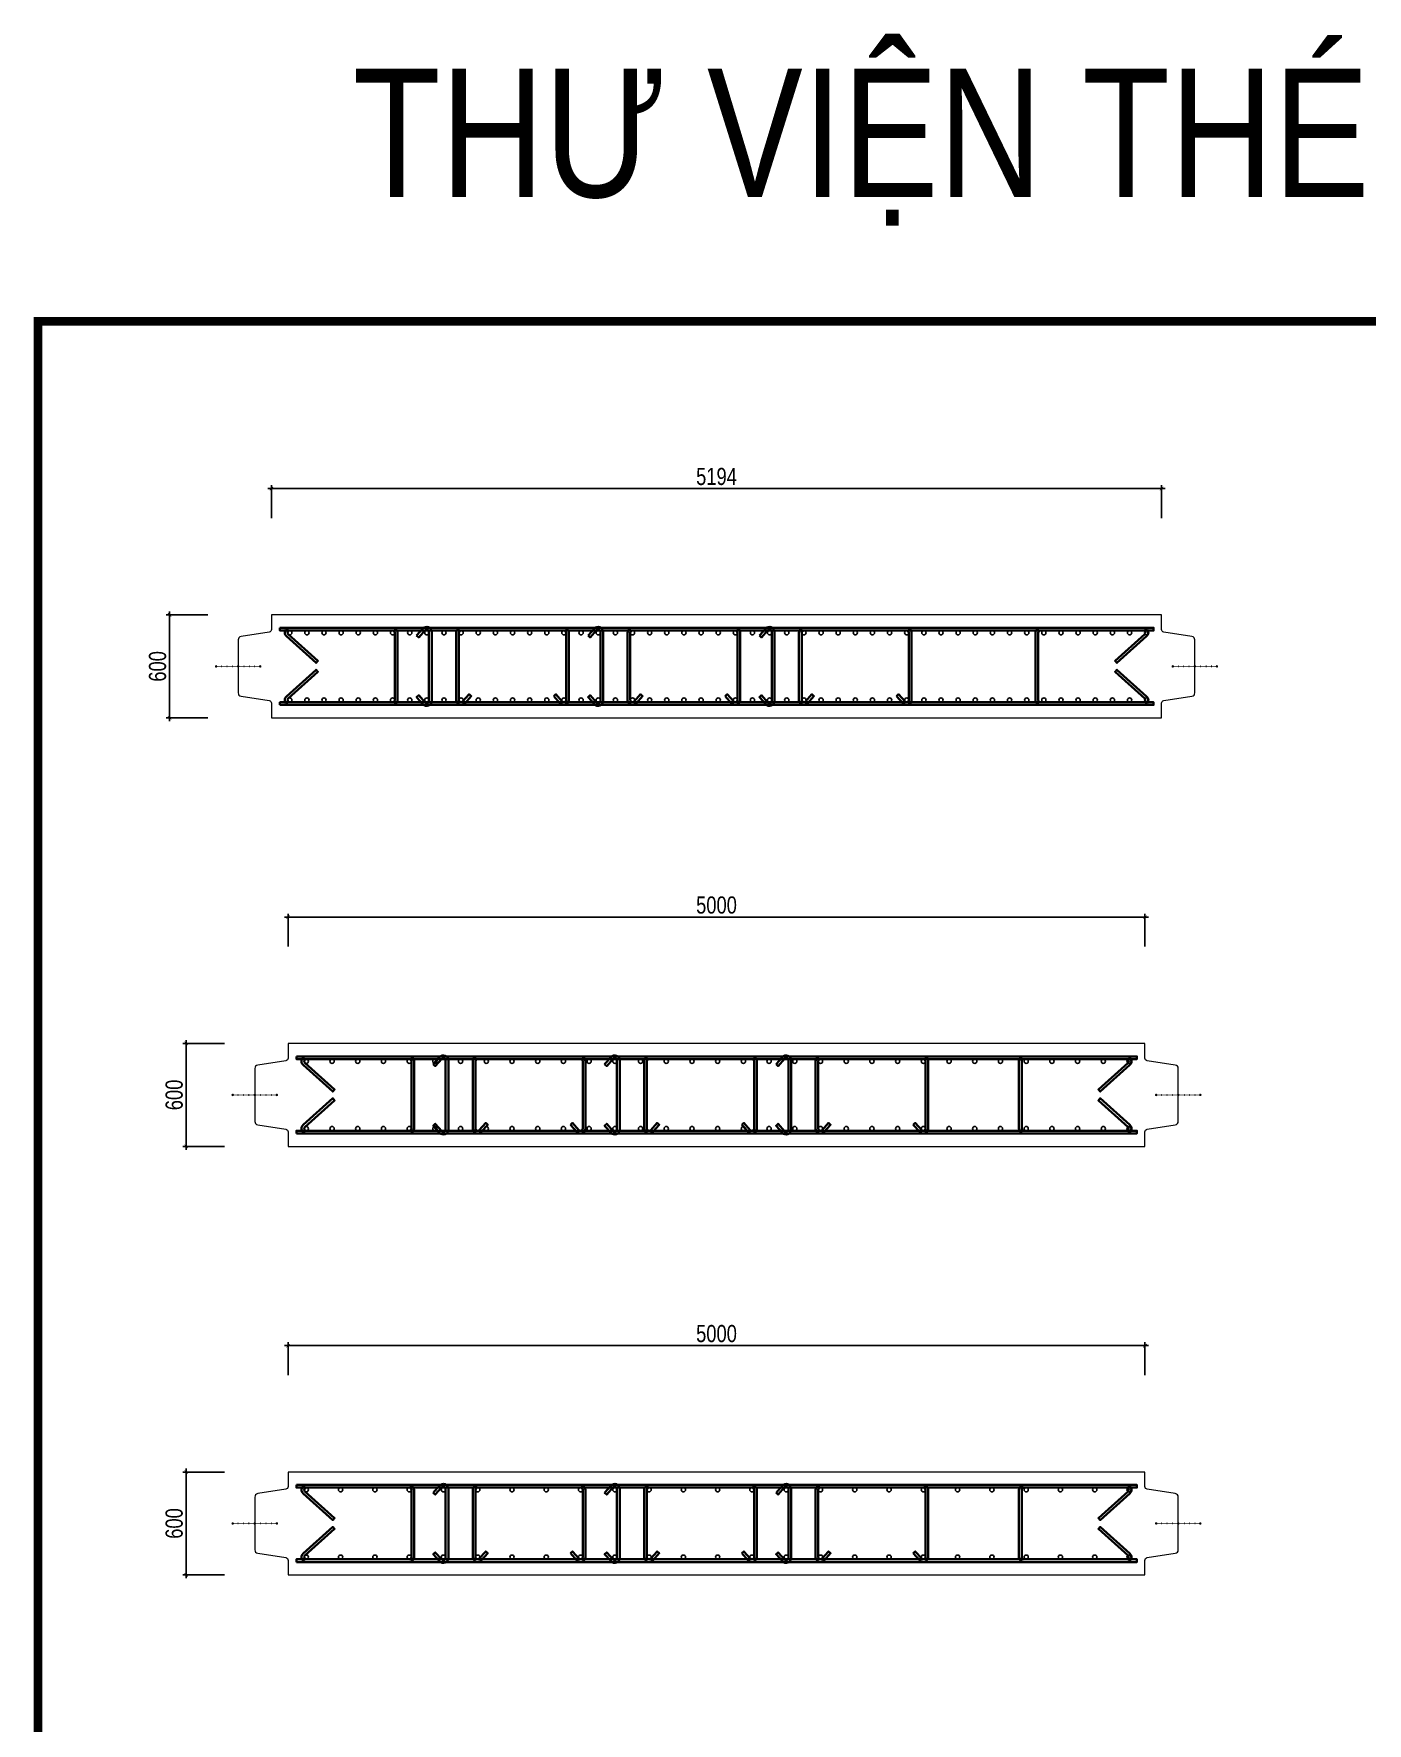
# Model space of a CAD drawing. Header units: millimetres. Extents: x 925681 to 1410834, y 71669 to 296428.
# Drawn here: x 1093204 to 1100984, y 275586 to 285441 of the extents above; entities that cross this region are included whole.
import ezdxf
from ezdxf.enums import TextEntityAlignment as Align

# ---------------------------------------------------------------- set-up
doc = ezdxf.new("R2010")
doc.units = ezdxf.units.MM
doc.header["$LTSCALE"] = 100
for name, color, linetype, lineweight in [('Ap0102_dim', 145, 'Continuous', 25), ('Ap0104_leader', 145, 'Continuous', 25), ('Ap0310_PSS', 130, 'Continuous', 18), ('Ap0314_Kh', 253, 'Continuous', 15), ('Ap0402_Reinf.S', 6, 'Continuous', 35)]:
    doc.layers.add(name, color=color, linetype=linetype, lineweight=lineweight)
doc.styles.add('Ap', font='1.shx', dxfattribs={"width": 0.8})
doc.styles.add('Ap_Vni-helve', font='', dxfattribs={"width": 0.8, "height": 1})
doc.styles.get('Ap_Vni-helve').set_extended_font_data('VNI-Helve')
doc.dimstyles.get("Standard").update_dxf_attribs({"dimtxt": 0.18, "dimasz": 0.18, "dimexe": 0.18, "dimexo": 0.0625, "dimgap": 0.09, "dimtad": 0, "dimtih": 1, "dimtoh": 1, "dimdec": 4, "dimzin": 0, "dimdsep": 46, "dimtxsty": 'Standard', "dimcen": 0.09, "dimadec": 0, "dimazin": 0, "dimtfac": 1, "dimtdec": 4, "dimtofl": 0, "dimtmove": 0, "dimatfit": 3, "dimfxl": 1, "dimtolj": 1, "dimtzin": 0, "dimarcsym": 0})

# ---------------------------------------------------------------- blocks, each defined once
blk = doc.blocks.new('Water-stop')
at = {"layer": 'Ap0310_PSS', "ltscale": 0.1}
h = blk.add_hatch(color=256, dxfattribs=at)
h.paths.add_polyline_path([(-121.2, 0), (-136.2, 0, 1)])
h.paths.add_polyline_path([(-136.2, 0), (-121.2, 0, 1)])
h = blk.add_hatch(color=256, dxfattribs=at)
h.paths.add_polyline_path([(7.5, 0), (-7.5, 0, 1)])
h.paths.add_polyline_path([(7.5, 0, 1), (-7.5, 0)])
h = blk.add_hatch(color=256, dxfattribs=at)
h.paths.add_polyline_path([(121.2, 0), (136.2, 0, -1)])
h.paths.add_polyline_path([(136.2, 0), (121.2, 0, -1)])
at = {"layer": 'Ap0310_PSS', "const_width": 4}
for points in [[(-128.7, 0), (128.7, 0)], [(-97.1, 5.7), (-97.1, -5.7)], [(-66, 5.7), (-66, -5.7)], [(-34.8, 5.7), (-34.8, -5.7)], [(34.8, 5.7), (34.8, -5.7)], [(66, 5.7), (66, -5.7)], [(97.1, 5.7), (97.1, -5.7)]]:
    blk.add_lwpolyline(points, dxfattribs=at)
blk = doc.blocks.new('_ArchTick')
at = {"color": 0, "linetype": 'ByBlock', "const_width": 0.15}
blk.add_lwpolyline([(-0.5, -0.5), (0.5, 0.5)], dxfattribs=at)
blk = doc.blocks.new('*D109')
at = {"layer": 'Ap0102_dim', "transparency": 16777216}
for p, q in [((-20, 1337.3), (5214, 1337.3)), ((0, 1165.5), (0, 1357.3)), ((5194, 1165.5), (5194, 1357.3))]:
    blk.add_line(p, q, dxfattribs=at)
at = {"layer": 'Defpoints', "color": 0, "lineweight": 80, "transparency": 16777216}
for p in [(5194, 1337.3), (0, 1145.5), (5194, 1145.5)]:
    blk.add_point(p, dxfattribs=at)
at = {"layer": 'Ap0102_dim', "transparency": 16777216, "xscale": 20, "yscale": 20, "zscale": 20, "rotation": 180}
blk.add_blockref('_ArchTick', (0, 1337.3), dxfattribs=at)
at = {"layer": 'Ap0102_dim', "transparency": 16777216, "xscale": 20, "yscale": 20, "zscale": 20}
blk.add_blockref('_ArchTick', (5194, 1337.3), dxfattribs=at)
at = {"layer": 'Ap0102_dim', "color": 7, "transparency": 16777216, "insert": (2597, 1407.3), "char_height": 100, "attachment_point": 5, "style": 'Ap'}
blk.add_mtext('\\A1;5194', dxfattribs=at)
blk = doc.blocks.new('*D110')
at = {"layer": 'Ap0102_dim', "transparency": 16777216}
for p, q in [((-370.5, 600), (-614, 600)), ((-594, 620), (-594, -20)), ((-370.5, 0), (-614, 0))]:
    blk.add_line(p, q, dxfattribs=at)
at = {"layer": 'Defpoints', "color": 0, "lineweight": 80, "transparency": 16777216}
for p in [(-350.5, 600), (-594, 0), (-350.5, 0)]:
    blk.add_point(p, dxfattribs=at)
at = {"layer": 'Ap0102_dim', "transparency": 16777216, "xscale": 20, "yscale": 20, "zscale": 20}
for p, rotation in [((-594, 600), 90), ((-594, 0), 270)]:
    blk.add_blockref('_ArchTick', p, dxfattribs=dict(at, rotation=rotation))
at = {"layer": 'Ap0102_dim', "color": 7, "transparency": 16777216, "insert": (-664, 300), "char_height": 100, "attachment_point": 5, "rotation": 90, "style": 'Ap'}
blk.add_mtext('\\A1;600', dxfattribs=at)
blk = doc.blocks.new('*D83')
at = {"layer": 'Ap0102_dim', "transparency": 16777216}
for p, q in [((-20, 1337.3), (5020, 1337.3)), ((0, 1165.5), (0, 1357.3)), ((5000, 1165.5), (5000, 1357.3))]:
    blk.add_line(p, q, dxfattribs=at)
at = {"layer": 'Defpoints', "color": 0, "lineweight": 80, "transparency": 16777216}
for p in [(5000, 1337.3), (0, 1145.5), (5000, 1145.5)]:
    blk.add_point(p, dxfattribs=at)
at = {"layer": 'Ap0102_dim', "transparency": 16777216, "xscale": 20, "yscale": 20, "zscale": 20, "rotation": 180}
blk.add_blockref('_ArchTick', (0, 1337.3), dxfattribs=at)
at = {"layer": 'Ap0102_dim', "transparency": 16777216, "xscale": 20, "yscale": 20, "zscale": 20}
blk.add_blockref('_ArchTick', (5000, 1337.3), dxfattribs=at)
at = {"layer": 'Ap0102_dim', "color": 7, "transparency": 16777216, "insert": (2500, 1407.3), "char_height": 100, "attachment_point": 5, "style": 'Ap'}
blk.add_mtext('\\A1;5000', dxfattribs=at)
blk = doc.blocks.new('*D84')
at = {"layer": 'Ap0102_dim', "transparency": 16777216}
for p, q in [((-370.5, 600), (-614, 600)), ((-594, 620), (-594, -20)), ((-370.5, 0), (-614, 0))]:
    blk.add_line(p, q, dxfattribs=at)
at = {"layer": 'Defpoints', "color": 0, "lineweight": 80, "transparency": 16777216}
for p in [(-350.5, 600), (-594, 0), (-350.5, 0)]:
    blk.add_point(p, dxfattribs=at)
at = {"layer": 'Ap0102_dim', "transparency": 16777216, "xscale": 20, "yscale": 20, "zscale": 20}
for p, rotation in [((-594, 600), 90), ((-594, 0), 270)]:
    blk.add_blockref('_ArchTick', p, dxfattribs=dict(at, rotation=rotation))
at = {"layer": 'Ap0102_dim', "color": 7, "transparency": 16777216, "insert": (-664, 300), "char_height": 100, "attachment_point": 5, "rotation": 90, "style": 'Ap'}
blk.add_mtext('\\A1;600', dxfattribs=at)
blk = doc.blocks.new('*D86')
at = {"layer": 'Ap0102_dim', "transparency": 16777216}
for p, q in [((-20, 1337.3), (5020, 1337.3)), ((0, 1165.5), (0, 1357.3)), ((5000, 1165.5), (5000, 1357.3))]:
    blk.add_line(p, q, dxfattribs=at)
at = {"layer": 'Defpoints', "color": 0, "lineweight": 80, "transparency": 16777216}
for p in [(5000, 1337.3), (0, 1145.5), (5000, 1145.5)]:
    blk.add_point(p, dxfattribs=at)
at = {"layer": 'Ap0102_dim', "transparency": 16777216, "xscale": 20, "yscale": 20, "zscale": 20, "rotation": 180}
blk.add_blockref('_ArchTick', (0, 1337.3), dxfattribs=at)
at = {"layer": 'Ap0102_dim', "transparency": 16777216, "xscale": 20, "yscale": 20, "zscale": 20}
blk.add_blockref('_ArchTick', (5000, 1337.3), dxfattribs=at)
at = {"layer": 'Ap0102_dim', "color": 7, "transparency": 16777216, "insert": (2500, 1407.3), "char_height": 100, "attachment_point": 5, "style": 'Ap'}
blk.add_mtext('\\A1;5000', dxfattribs=at)
blk = doc.blocks.new('*D87')
at = {"layer": 'Ap0102_dim', "transparency": 16777216}
for p, q in [((-370.5, 600), (-614, 600)), ((-594, 620), (-594, -20)), ((-370.5, 0), (-614, 0))]:
    blk.add_line(p, q, dxfattribs=at)
at = {"layer": 'Defpoints', "color": 0, "lineweight": 80, "transparency": 16777216}
for p in [(-350.5, 600), (-594, 0), (-350.5, 0)]:
    blk.add_point(p, dxfattribs=at)
at = {"layer": 'Ap0102_dim', "transparency": 16777216, "xscale": 20, "yscale": 20, "zscale": 20}
for p, rotation in [((-594, 600), 90), ((-594, 0), 270)]:
    blk.add_blockref('_ArchTick', p, dxfattribs=dict(at, rotation=rotation))
at = {"layer": 'Ap0102_dim', "color": 7, "transparency": 16777216, "insert": (-664, 300), "char_height": 100, "attachment_point": 5, "rotation": 90, "style": 'Ap'}
blk.add_mtext('\\A1;600', dxfattribs=at)
blk = doc.blocks.new('*U108')
at = {"layer": 'Ap0104_leader'}
for centre in [(106.9, 496.5), (206.9, 496.5), (306.9, 496.5), (406.9, 496.5), (506.9, 496.5), (606.9, 496.5), (706.9, 496.5), (806.9, 496.5), (906.9, 496.5), (1006.9, 496.5), (1106.9, 496.5), (1206.9, 496.5), (1306.9, 496.5), (1406.9, 496.5), (1506.9, 496.5), (1606.9, 496.5), (1706.9, 496.5), (1806.9, 496.5), (1906.9, 496.5), (2006.9, 496.5), (2106.9, 496.5), (2206.9, 496.5), (2306.9, 496.5), (2406.9, 496.5), (2506.9, 496.5), (2606.9, 496.5), (2706.9, 496.5), (2806.9, 496.5), (2906.9, 496.5), (3006.9, 496.5), (3106.9, 496.5), (3206.9, 496.5), (3306.9, 496.5), (3406.9, 496.5), (3506.9, 496.5), (3606.9, 496.5), (3706.9, 496.5), (3806.9, 496.5), (3906.9, 496.5), (4006.9, 496.5), (4106.9, 496.5), (4206.9, 496.5), (4306.9, 496.5), (4406.9, 496.5), (4506.9, 496.5), (4606.9, 496.5), (4706.9, 496.5), (4806.9, 496.5), (4906.9, 496.5), (5006.9, 496.5), (5106.9, 496.5), (106.9, 103.5), (206.9, 103.5), (306.9, 103.5), (406.9, 103.5), (506.9, 103.5), (606.9, 103.5), (706.9, 103.5), (806.9, 103.5), (906.9, 103.5), (1006.9, 103.5), (1106.9, 103.5), (1206.9, 103.5), (1306.9, 103.5), (1406.9, 103.5), (1506.9, 103.5), (1606.9, 103.5), (1706.9, 103.5), (1806.9, 103.5), (1906.9, 103.5), (2006.9, 103.5), (2106.9, 103.5), (2206.9, 103.5), (2306.9, 103.5), (2406.9, 103.5), (2506.9, 103.5), (2606.9, 103.5), (2706.9, 103.5), (2806.9, 103.5), (2906.9, 103.5), (3006.9, 103.5), (3106.9, 103.5), (3206.9, 103.5), (3306.9, 103.5), (3406.9, 103.5), (3506.9, 103.5), (3606.9, 103.5), (3706.9, 103.5), (3806.9, 103.5), (3906.9, 103.5), (4006.9, 103.5), (4106.9, 103.5), (4206.9, 103.5), (4306.9, 103.5), (4406.9, 103.5), (4506.9, 103.5), (4606.9, 103.5), (4706.9, 103.5), (4806.9, 103.5), (4906.9, 103.5), (5006.9, 103.5), (5106.9, 103.5)]:
    blk.add_circle(centre, 12.5, dxfattribs=at)
at = {"layer": 'Ap0310_PSS'}
blk.add_lwpolyline([(0, 600), (0, 515.2, -0.369861), (-13.5, 499.3), (-177.1, 474, 0.369861), (-194, 454.2), (-194, 145.8, 0.369861), (-177.1, 126), (-13.5, 100.7, -0.369861), (0, 84.8), (0, 0), (5194, 0), (5194, 84.8, -0.369861), (5207.5, 100.7), (5371.1, 126, 0.369861), (5388, 145.8), (5388, 454.2, 0.369861), (5371.1, 474), (5207.5, 499.3, -0.369861), (5194, 515.2), (5194, 600), (0, 600)], format="xyb", dxfattribs=at)
at = {"layer": 'Ap0402_Reinf.S'}
for points in [[(49.3, 525), (5146.8, 525), (5146.8, 509), (49.3, 509)], [(49.3, 75), (5146.8, 75), (5146.8, 91), (49.3, 91)]]:
    blk.add_lwpolyline(points, close=True, dxfattribs=at)
for points in [[(719.4, 496.5, 0.414214), (706.9, 509), (106.9, 509, 0.687416), (98.5, 487.2), (271.4, 331.7), (260.7, 319.8), (87.8, 475.3, -0.687416), (106.9, 525), (706.9, 525, -0.414214), (735.4, 496.5), (735.4, 103.5, -0.414214), (706.9, 75), (106.9, 75, -0.687416), (87.8, 124.7), (260.7, 280.2), (271.4, 268.3), (98.5, 112.8, 0.687416), (106.9, 91), (706.9, 91, 0.414214), (719.4, 103.5)], [(4474.6, 496.5, -0.414214), (4487.1, 509), (5087.1, 509, -0.687416), (5095.5, 487.2), (4922.6, 331.7), (4933.3, 319.8), (5106.2, 475.3, 0.687416), (5087.1, 525), (4487.1, 525, 0.414214), (4458.6, 496.5), (4458.6, 103.5, 0.414214), (4487.1, 75), (5087.1, 75, 0.687416), (5106.2, 124.7), (4933.3, 280.2), (4922.6, 268.3), (5095.5, 112.8, -0.687416), (5087.1, 91), (4487.1, 91, -0.414214), (4474.6, 103.5)]]:
    blk.add_lwpolyline(points, format="xyb", close=True, dxfattribs=at)
for points in [[(847.2, 479.4), (859.2, 468.6), (897.3, 510.9, -0.687416), (919.2, 502.5), (919.2, 97.5, -0.687416), (897.2, 89.1), (859.2, 131.4), (847.2, 120.6), (884.4, 79.3, 0.687416), (935.4, 98.8), (935.4, 501.2, 0.687416), (884.4, 520.7), (847.2, 479.4)], [(1647.7, 126.4), (1659.6, 137.1), (1697.3, 95.1, 0.687416), (1719.1, 103.5), (1719.1, 496.5, 0.414214), (1706.6, 509), (1106.6, 509, 0.414214), (1094.1, 496.5), (1094.1, 103.5, 0.687416), (1115.9, 95.1), (1153.7, 137.1), (1165.6, 126.4), (1127.8, 84.4, -0.687416), (1078.1, 103.5), (1078.1, 496.5, -0.414214), (1106.6, 525), (1706.6, 525, -0.414214), (1735.1, 496.5), (1735.1, 103.5, -0.687416), (1685.4, 84.4), (1647.7, 126.4)], [(1847.2, 479.4), (1859.2, 468.6), (1897.3, 510.9, -0.687416), (1919.2, 502.5), (1919.2, 97.5, -0.687416), (1897.2, 89.1), (1859.2, 131.4), (1847.2, 120.6), (1884.4, 79.3, 0.687416), (1935.4, 98.8), (1935.4, 501.2, 0.687416), (1884.4, 520.7), (1847.2, 479.4)], [(2647.7, 126.4), (2659.6, 137.1), (2697.3, 95.1, 0.687416), (2719.1, 103.5), (2719.1, 496.5, 0.414214), (2706.6, 509), (2106.6, 509, 0.414214), (2094.1, 496.5), (2094.1, 103.5, 0.687416), (2115.9, 95.1), (2153.7, 137.1), (2165.6, 126.4), (2127.8, 84.4, -0.687416), (2078.1, 103.5), (2078.1, 496.5, -0.414214), (2106.6, 525), (2706.6, 525, -0.414214), (2735.1, 496.5), (2735.1, 103.5, -0.687416), (2685.4, 84.4), (2647.7, 126.4)], [(2847.2, 479.4), (2859.2, 468.6), (2897.3, 510.9, -0.687416), (2919.2, 502.5), (2919.2, 97.5, -0.687416), (2897.2, 89.1), (2859.2, 131.4), (2847.2, 120.6), (2884.4, 79.3, 0.687416), (2935.4, 98.8), (2935.4, 501.2, 0.687416), (2884.4, 520.7), (2847.2, 479.4)], [(3647.7, 126.4), (3659.6, 137.1), (3697.3, 95.1, 0.687416), (3719.1, 103.5), (3719.1, 496.5, 0.414214), (3706.6, 509), (3106.6, 509, 0.414214), (3094.1, 496.5), (3094.1, 103.5, 0.687416), (3115.9, 95.1), (3153.7, 137.1), (3165.6, 126.4), (3127.8, 84.4, -0.687416), (3078.1, 103.5), (3078.1, 496.5, -0.414214), (3106.6, 525), (3706.6, 525, -0.414214), (3735.1, 496.5), (3735.1, 103.5, -0.687416), (3685.4, 84.4), (3647.7, 126.4)]]:
    blk.add_lwpolyline(points, format="xyb", dxfattribs=at)
at = {"layer": 'Ap0310_PSS', "xscale": -1}
for p in [(-194, 300), (5388, 300)]:
    blk.add_blockref('Water-stop', p, dxfattribs=at)
at = {"layer": 'Ap0102_dim'}
dim = blk.add_linear_dim(base=(5194, 1337.3), p1=(0, 1145.5), p2=(5194, 1145.5), dimstyle='Standard', override={"dimscale": 100, "dimtxt": 1, "dimasz": 0.2, "dimexe": 0.2, "dimexo": 0.2, "dimgap": 0.2, "dimtad": 1, "dimtih": 0, "dimtoh": 0, "dimdec": 0, "dimzin": 3, "dimtxsty": 'Ap', "dimblk": 'ArchTick', "dimcen": 0.2, "dimdle": 0.2, "dimclrd": 256, "dimclre": 256, "dimclrt": 7, "dimadec": 2, "dimazin": 2, "dimtfac": 100, "dimtdec": 0, "dimtix": 1, "dimtofl": 1, "dimtmove": 2, "dimatfit": 2, "dimldrblk": 'ArchTick', "dimfxl": 0.0625, "dimlwd": 65535, "dimlwe": 65535}, dxfattribs=at)
dim.commit()
dim.dimension.update_dxf_attribs({"geometry": '*D109', "text_midpoint": (2597, 1407.3)})
dim = blk.add_linear_dim(base=(-594, 0), p1=(-350.5, 600), p2=(-350.5, 0), angle=90, dimstyle='Standard', override={"dimscale": 100, "dimtxt": 1, "dimasz": 0.2, "dimexe": 0.2, "dimexo": 0.2, "dimgap": 0.2, "dimtad": 1, "dimtih": 0, "dimtoh": 0, "dimdec": 0, "dimzin": 3, "dimtxsty": 'Ap', "dimblk": 'ArchTick', "dimcen": 0.2, "dimdle": 0.2, "dimclrd": 256, "dimclre": 256, "dimclrt": 7, "dimadec": 2, "dimazin": 2, "dimtfac": 100, "dimtdec": 0, "dimtix": 1, "dimtofl": 1, "dimtmove": 2, "dimatfit": 2, "dimldrblk": 'ArchTick', "dimfxl": 0.0625, "dimlwd": 65535, "dimlwe": 65535}, dxfattribs=at)
dim.commit()
dim.dimension.update_dxf_attribs({"geometry": '*D110', "text_midpoint": (-664, 300)})
blk = doc.blocks.new('VAV_TypeA150')
at = {"layer": 'Ap0104_leader'}
for centre in [(106.9, 496.5), (256.9, 496.5), (406.9, 496.5), (556.9, 496.5), (706.9, 496.5), (856.9, 496.5), (1006.9, 496.5), (1156.9, 496.5), (1306.9, 496.5), (1456.9, 496.5), (1606.9, 496.5), (1756.9, 496.5), (1906.9, 496.5), (2056.9, 496.5), (2206.9, 496.5), (2356.9, 496.5), (2506.9, 496.5), (2656.9, 496.5), (2806.9, 496.5), (2956.9, 496.5), (3106.9, 496.5), (3256.9, 496.5), (3406.9, 496.5), (3556.9, 496.5), (3706.9, 496.5), (3856.9, 496.5), (4006.9, 496.5), (4156.9, 496.5), (4306.9, 496.5), (4456.9, 496.5), (4606.9, 496.5), (4756.9, 496.5), (4906.9, 496.5), (106.9, 103.5), (256.9, 103.5), (406.9, 103.5), (556.9, 103.5), (706.9, 103.5), (856.9, 103.5), (1006.9, 103.5), (1156.9, 103.5), (1306.9, 103.5), (1456.9, 103.5), (1606.9, 103.5), (1756.9, 103.5), (1906.9, 103.5), (2056.9, 103.5), (2206.9, 103.5), (2356.9, 103.5), (2506.9, 103.5), (2656.9, 103.5), (2806.9, 103.5), (2956.9, 103.5), (3106.9, 103.5), (3256.9, 103.5), (3406.9, 103.5), (3556.9, 103.5), (3706.9, 103.5), (3856.9, 103.5), (4006.9, 103.5), (4156.9, 103.5), (4306.9, 103.5), (4456.9, 103.5), (4606.9, 103.5), (4756.9, 103.5), (4906.9, 103.5)]:
    blk.add_circle(centre, 12.5, dxfattribs=at)
at = {"layer": 'Ap0310_PSS'}
blk.add_lwpolyline([(0, 600), (0, 515.2, -0.369861), (-13.5, 499.3), (-177.1, 474, 0.369861), (-194, 454.2), (-194, 145.8, 0.369861), (-177.1, 126), (-13.5, 100.7, -0.369861), (0, 84.8), (0, 0), (5000, 0), (5000, 84.8, -0.369861), (5013.5, 100.7), (5177.1, 126, 0.369861), (5194, 145.8), (5194, 454.2, 0.369861), (5177.1, 474), (5013.5, 499.3, -0.369861), (5000, 515.2), (5000, 600), (0, 600)], format="xyb", dxfattribs=at)
at = {"layer": 'Ap0402_Reinf.S'}
for points in [[(49.3, 525), (4952.8, 525), (4952.8, 509), (49.3, 509)], [(49.3, 75), (4952.8, 75), (4952.8, 91), (49.3, 91)]]:
    blk.add_lwpolyline(points, close=True, dxfattribs=at)
for points in [[(719.4, 496.5, 0.414214), (706.9, 509), (106.9, 509, 0.687416), (98.5, 487.2), (271.4, 331.7), (260.7, 319.8), (87.8, 475.3, -0.687416), (106.9, 525), (706.9, 525, -0.414214), (735.4, 496.5), (735.4, 103.5, -0.414214), (706.9, 75), (106.9, 75, -0.687416), (87.8, 124.7), (260.7, 280.2), (271.4, 268.3), (98.5, 112.8, 0.687416), (106.9, 91), (706.9, 91, 0.414214), (719.4, 103.5)], [(4280.6, 496.5, -0.414214), (4293.1, 509), (4893.1, 509, -0.687416), (4901.5, 487.2), (4728.6, 331.7), (4739.3, 319.8), (4912.2, 475.3, 0.687416), (4893.1, 525), (4293.1, 525, 0.414214), (4264.6, 496.5), (4264.6, 103.5, 0.414214), (4293.1, 75), (4893.1, 75, 0.687416), (4912.2, 124.7), (4739.3, 280.2), (4728.6, 268.3), (4901.5, 112.8, -0.687416), (4893.1, 91), (4293.1, 91, -0.414214), (4280.6, 103.5)]]:
    blk.add_lwpolyline(points, format="xyb", close=True, dxfattribs=at)
for points in [[(847.2, 479.4), (859.2, 468.6), (897.3, 510.9, -0.687416), (919.2, 502.5), (919.2, 97.5, -0.687416), (897.2, 89.1), (859.2, 131.4), (847.2, 120.6), (884.4, 79.3, 0.687416), (935.4, 98.8), (935.4, 501.2, 0.687416), (884.4, 520.7), (847.2, 479.4)], [(1647.7, 126.4), (1659.6, 137.1), (1697.3, 95.1, 0.687416), (1719.1, 103.5), (1719.1, 496.5, 0.414214), (1706.6, 509), (1106.6, 509, 0.414214), (1094.1, 496.5), (1094.1, 103.5, 0.687416), (1115.9, 95.1), (1153.7, 137.1), (1165.6, 126.4), (1127.8, 84.4, -0.687416), (1078.1, 103.5), (1078.1, 496.5, -0.414214), (1106.6, 525), (1706.6, 525, -0.414214), (1735.1, 496.5), (1735.1, 103.5, -0.687416), (1685.4, 84.4), (1647.7, 126.4)], [(1847.2, 479.4), (1859.2, 468.6), (1897.3, 510.9, -0.687416), (1919.2, 502.5), (1919.2, 97.5, -0.687416), (1897.2, 89.1), (1859.2, 131.4), (1847.2, 120.6), (1884.4, 79.3, 0.687416), (1935.4, 98.8), (1935.4, 501.2, 0.687416), (1884.4, 520.7), (1847.2, 479.4)], [(2647.7, 126.4), (2659.6, 137.1), (2697.3, 95.1, 0.687416), (2719.1, 103.5), (2719.1, 496.5, 0.414214), (2706.6, 509), (2106.6, 509, 0.414214), (2094.1, 496.5), (2094.1, 103.5, 0.687416), (2115.9, 95.1), (2153.7, 137.1), (2165.6, 126.4), (2127.8, 84.4, -0.687416), (2078.1, 103.5), (2078.1, 496.5, -0.414214), (2106.6, 525), (2706.6, 525, -0.414214), (2735.1, 496.5), (2735.1, 103.5, -0.687416), (2685.4, 84.4), (2647.7, 126.4)], [(2847.2, 479.4), (2859.2, 468.6), (2897.3, 510.9, -0.687416), (2919.2, 502.5), (2919.2, 97.5, -0.687416), (2897.2, 89.1), (2859.2, 131.4), (2847.2, 120.6), (2884.4, 79.3, 0.687416), (2935.4, 98.8), (2935.4, 501.2, 0.687416), (2884.4, 520.7), (2847.2, 479.4)], [(3647.7, 126.4), (3659.6, 137.1), (3697.3, 95.1, 0.687416), (3719.1, 103.5), (3719.1, 496.5, 0.414214), (3706.6, 509), (3106.6, 509, 0.414214), (3094.1, 496.5), (3094.1, 103.5, 0.687416), (3115.9, 95.1), (3153.7, 137.1), (3165.6, 126.4), (3127.8, 84.4, -0.687416), (3078.1, 103.5), (3078.1, 496.5, -0.414214), (3106.6, 525), (3706.6, 525, -0.414214), (3735.1, 496.5), (3735.1, 103.5, -0.687416), (3685.4, 84.4), (3647.7, 126.4)]]:
    blk.add_lwpolyline(points, format="xyb", dxfattribs=at)
at = {"layer": 'Ap0310_PSS', "xscale": -1}
for p in [(-194, 300), (5194, 300)]:
    blk.add_blockref('Water-stop', p, dxfattribs=at)
at = {"layer": 'Ap0102_dim'}
dim = blk.add_linear_dim(base=(5000, 1337.3), p1=(0, 1145.5), p2=(5000, 1145.5), dimstyle='Standard', override={"dimscale": 100, "dimtxt": 1, "dimasz": 0.2, "dimexe": 0.2, "dimexo": 0.2, "dimgap": 0.2, "dimtad": 1, "dimtih": 0, "dimtoh": 0, "dimdec": 0, "dimzin": 3, "dimtxsty": 'Ap', "dimblk": 'ArchTick', "dimcen": 0.2, "dimdle": 0.2, "dimclrd": 256, "dimclre": 256, "dimclrt": 7, "dimadec": 2, "dimazin": 2, "dimtfac": 100, "dimtdec": 0, "dimtix": 1, "dimtofl": 1, "dimtmove": 2, "dimatfit": 2, "dimldrblk": 'ArchTick', "dimfxl": 0.0625, "dimlwd": 65535, "dimlwe": 65535}, dxfattribs=at)
dim.commit()
dim.dimension.update_dxf_attribs({"geometry": '*D83', "text_midpoint": (2500, 1407.3)})
dim = blk.add_linear_dim(base=(-594, 0), p1=(-350.5, 600), p2=(-350.5, 0), angle=90, dimstyle='Standard', override={"dimscale": 100, "dimtxt": 1, "dimasz": 0.2, "dimexe": 0.2, "dimexo": 0.2, "dimgap": 0.2, "dimtad": 1, "dimtih": 0, "dimtoh": 0, "dimdec": 0, "dimzin": 3, "dimtxsty": 'Ap', "dimblk": 'ArchTick', "dimcen": 0.2, "dimdle": 0.2, "dimclrd": 256, "dimclre": 256, "dimclrt": 7, "dimadec": 2, "dimazin": 2, "dimtfac": 100, "dimtdec": 0, "dimtix": 1, "dimtofl": 1, "dimtmove": 2, "dimatfit": 2, "dimldrblk": 'ArchTick', "dimfxl": 0.0625, "dimlwd": 65535, "dimlwe": 65535}, dxfattribs=at)
dim.commit()
dim.dimension.update_dxf_attribs({"geometry": '*D84', "text_midpoint": (-664, 300)})
blk = doc.blocks.new('VAV_TypeA200')
at = {"layer": 'Ap0104_leader'}
for centre in [(106.9, 496.5), (306.9, 496.5), (506.9, 496.5), (706.9, 496.5), (906.9, 496.5), (1106.9, 496.5), (1306.9, 496.5), (1506.9, 496.5), (1706.9, 496.5), (1906.9, 496.5), (2106.9, 496.5), (2306.9, 496.5), (2506.9, 496.5), (2706.9, 496.5), (2906.9, 496.5), (3106.9, 496.5), (3306.9, 496.5), (3506.9, 496.5), (3706.9, 496.5), (3906.9, 496.5), (4106.9, 496.5), (4306.9, 496.5), (4506.9, 496.5), (4706.9, 496.5), (4906.9, 496.5), (106.9, 103.5), (306.9, 103.5), (506.9, 103.5), (706.9, 103.5), (906.9, 103.5), (1106.9, 103.5), (1306.9, 103.5), (1506.9, 103.5), (1706.9, 103.5), (1906.9, 103.5), (2106.9, 103.5), (2306.9, 103.5), (2506.9, 103.5), (2706.9, 103.5), (2906.9, 103.5), (3106.9, 103.5), (3306.9, 103.5), (3506.9, 103.5), (3706.9, 103.5), (3906.9, 103.5), (4106.9, 103.5), (4306.9, 103.5), (4506.9, 103.5), (4706.9, 103.5), (4906.9, 103.5)]:
    blk.add_circle(centre, 12.5, dxfattribs=at)
at = {"layer": 'Ap0310_PSS'}
blk.add_lwpolyline([(0, 600), (0, 515.2, -0.369861), (-13.5, 499.3), (-177.1, 474, 0.369861), (-194, 454.2), (-194, 145.8, 0.369861), (-177.1, 126), (-13.5, 100.7, -0.369861), (0, 84.8), (0, 0), (5000, 0), (5000, 84.8, -0.369861), (5013.5, 100.7), (5177.1, 126, 0.369861), (5194, 145.8), (5194, 454.2, 0.369861), (5177.1, 474), (5013.5, 499.3, -0.369861), (5000, 515.2), (5000, 600), (0, 600)], format="xyb", dxfattribs=at)
at = {"layer": 'Ap0402_Reinf.S'}
for points in [[(49.3, 525), (4952.8, 525), (4952.8, 509), (49.3, 509)], [(49.3, 75), (4952.8, 75), (4952.8, 91), (49.3, 91)]]:
    blk.add_lwpolyline(points, close=True, dxfattribs=at)
for points in [[(719.4, 496.5, 0.414214), (706.9, 509), (106.9, 509, 0.687416), (98.5, 487.2), (271.4, 331.7), (260.7, 319.8), (87.8, 475.3, -0.687416), (106.9, 525), (706.9, 525, -0.414214), (735.4, 496.5), (735.4, 103.5, -0.414214), (706.9, 75), (106.9, 75, -0.687416), (87.8, 124.7), (260.7, 280.2), (271.4, 268.3), (98.5, 112.8, 0.687416), (106.9, 91), (706.9, 91, 0.414214), (719.4, 103.5)], [(4280.6, 496.5, -0.414214), (4293.1, 509), (4893.1, 509, -0.687416), (4901.5, 487.2), (4728.6, 331.7), (4739.3, 319.8), (4912.2, 475.3, 0.687416), (4893.1, 525), (4293.1, 525, 0.414214), (4264.6, 496.5), (4264.6, 103.5, 0.414214), (4293.1, 75), (4893.1, 75, 0.687416), (4912.2, 124.7), (4739.3, 280.2), (4728.6, 268.3), (4901.5, 112.8, -0.687416), (4893.1, 91), (4293.1, 91, -0.414214), (4280.6, 103.5)]]:
    blk.add_lwpolyline(points, format="xyb", close=True, dxfattribs=at)
for points in [[(847.2, 479.4), (859.2, 468.6), (897.3, 510.9, -0.687416), (919.2, 502.5), (919.2, 97.5, -0.687416), (897.2, 89.1), (859.2, 131.4), (847.2, 120.6), (884.4, 79.3, 0.687416), (935.4, 98.8), (935.4, 501.2, 0.687416), (884.4, 520.7), (847.2, 479.4)], [(1647.7, 126.4), (1659.6, 137.1), (1697.3, 95.1, 0.687416), (1719.1, 103.5), (1719.1, 496.5, 0.414214), (1706.6, 509), (1106.6, 509, 0.414214), (1094.1, 496.5), (1094.1, 103.5, 0.687416), (1115.9, 95.1), (1153.7, 137.1), (1165.6, 126.4), (1127.8, 84.4, -0.687416), (1078.1, 103.5), (1078.1, 496.5, -0.414214), (1106.6, 525), (1706.6, 525, -0.414214), (1735.1, 496.5), (1735.1, 103.5, -0.687416), (1685.4, 84.4), (1647.7, 126.4)], [(1847.2, 479.4), (1859.2, 468.6), (1897.3, 510.9, -0.687416), (1919.2, 502.5), (1919.2, 97.5, -0.687416), (1897.2, 89.1), (1859.2, 131.4), (1847.2, 120.6), (1884.4, 79.3, 0.687416), (1935.4, 98.8), (1935.4, 501.2, 0.687416), (1884.4, 520.7), (1847.2, 479.4)], [(2647.7, 126.4), (2659.6, 137.1), (2697.3, 95.1, 0.687416), (2719.1, 103.5), (2719.1, 496.5, 0.414214), (2706.6, 509), (2106.6, 509, 0.414214), (2094.1, 496.5), (2094.1, 103.5, 0.687416), (2115.9, 95.1), (2153.7, 137.1), (2165.6, 126.4), (2127.8, 84.4, -0.687416), (2078.1, 103.5), (2078.1, 496.5, -0.414214), (2106.6, 525), (2706.6, 525, -0.414214), (2735.1, 496.5), (2735.1, 103.5, -0.687416), (2685.4, 84.4), (2647.7, 126.4)], [(2847.2, 479.4), (2859.2, 468.6), (2897.3, 510.9, -0.687416), (2919.2, 502.5), (2919.2, 97.5, -0.687416), (2897.2, 89.1), (2859.2, 131.4), (2847.2, 120.6), (2884.4, 79.3, 0.687416), (2935.4, 98.8), (2935.4, 501.2, 0.687416), (2884.4, 520.7), (2847.2, 479.4)], [(3647.7, 126.4), (3659.6, 137.1), (3697.3, 95.1, 0.687416), (3719.1, 103.5), (3719.1, 496.5, 0.414214), (3706.6, 509), (3106.6, 509, 0.414214), (3094.1, 496.5), (3094.1, 103.5, 0.687416), (3115.9, 95.1), (3153.7, 137.1), (3165.6, 126.4), (3127.8, 84.4, -0.687416), (3078.1, 103.5), (3078.1, 496.5, -0.414214), (3106.6, 525), (3706.6, 525, -0.414214), (3735.1, 496.5), (3735.1, 103.5, -0.687416), (3685.4, 84.4), (3647.7, 126.4)]]:
    blk.add_lwpolyline(points, format="xyb", dxfattribs=at)
at = {"layer": 'Ap0310_PSS', "xscale": -1}
for p in [(-194, 300), (5194, 300)]:
    blk.add_blockref('Water-stop', p, dxfattribs=at)
at = {"layer": 'Ap0102_dim'}
dim = blk.add_linear_dim(base=(5000, 1337.3), p1=(0, 1145.5), p2=(5000, 1145.5), dimstyle='Standard', override={"dimscale": 100, "dimtxt": 1, "dimasz": 0.2, "dimexe": 0.2, "dimexo": 0.2, "dimgap": 0.2, "dimtad": 1, "dimtih": 0, "dimtoh": 0, "dimdec": 0, "dimzin": 3, "dimtxsty": 'Ap', "dimblk": 'ArchTick', "dimcen": 0.2, "dimdle": 0.2, "dimclrd": 256, "dimclre": 256, "dimclrt": 7, "dimadec": 2, "dimazin": 2, "dimtfac": 100, "dimtdec": 0, "dimtix": 1, "dimtofl": 1, "dimtmove": 2, "dimatfit": 2, "dimldrblk": 'ArchTick', "dimfxl": 0.0625, "dimlwd": 65535, "dimlwe": 65535}, dxfattribs=at)
dim.commit()
dim.dimension.update_dxf_attribs({"geometry": '*D86', "text_midpoint": (2500, 1407.3)})
dim = blk.add_linear_dim(base=(-594, 0), p1=(-350.5, 600), p2=(-350.5, 0), angle=90, dimstyle='Standard', override={"dimscale": 100, "dimtxt": 1, "dimasz": 0.2, "dimexe": 0.2, "dimexo": 0.2, "dimgap": 0.2, "dimtad": 1, "dimtih": 0, "dimtoh": 0, "dimdec": 0, "dimzin": 3, "dimtxsty": 'Ap', "dimblk": 'ArchTick', "dimcen": 0.2, "dimdle": 0.2, "dimclrd": 256, "dimclre": 256, "dimclrt": 7, "dimadec": 2, "dimazin": 2, "dimtfac": 100, "dimtdec": 0, "dimtix": 1, "dimtofl": 1, "dimtmove": 2, "dimatfit": 2, "dimldrblk": 'ArchTick', "dimfxl": 0.0625, "dimlwd": 65535, "dimlwe": 65535}, dxfattribs=at)
dim.commit()
dim.dimension.update_dxf_attribs({"geometry": '*D87', "text_midpoint": (-664, 300)})

msp = doc.modelspace()

# ---------------------------------------------------------------- linework, layer by layer
at = {"layer": 'Defpoints', "const_width": 50}
msp.add_lwpolyline([(1093229.2, 283763.5), (1108739.6, 283763.5), (1108739.6, 266929.3), (1093229.2, 266929.3)], close=True, dxfattribs=at)

# ---------------------------------------------------------------- block references
at = {"color": 3, "lineweight": 80}
msp.add_blockref('*U108', (1094590.7, 281451), dxfattribs=at)
at = {"lineweight": 80}
for name, p in [('VAV_TypeA150', (1094687.7, 278951)), ('VAV_TypeA200', (1094687.7, 276451))]:
    msp.add_blockref(name, p, dxfattribs=at)

# ---------------------------------------------------------------- texts
at = {"layer": 'Ap0314_Kh', "style": 'Ap_Vni-helve', "width": 0.8}
msp.add_text('THÖ VIEÄN THEÙP TÖÔØNG VAÂY', height=750, rotation=360, dxfattribs=at).set_placement((1100984.4, 284263.5), align=Align.BOTTOM_CENTER)

doc.saveas('drawing.dxf')
